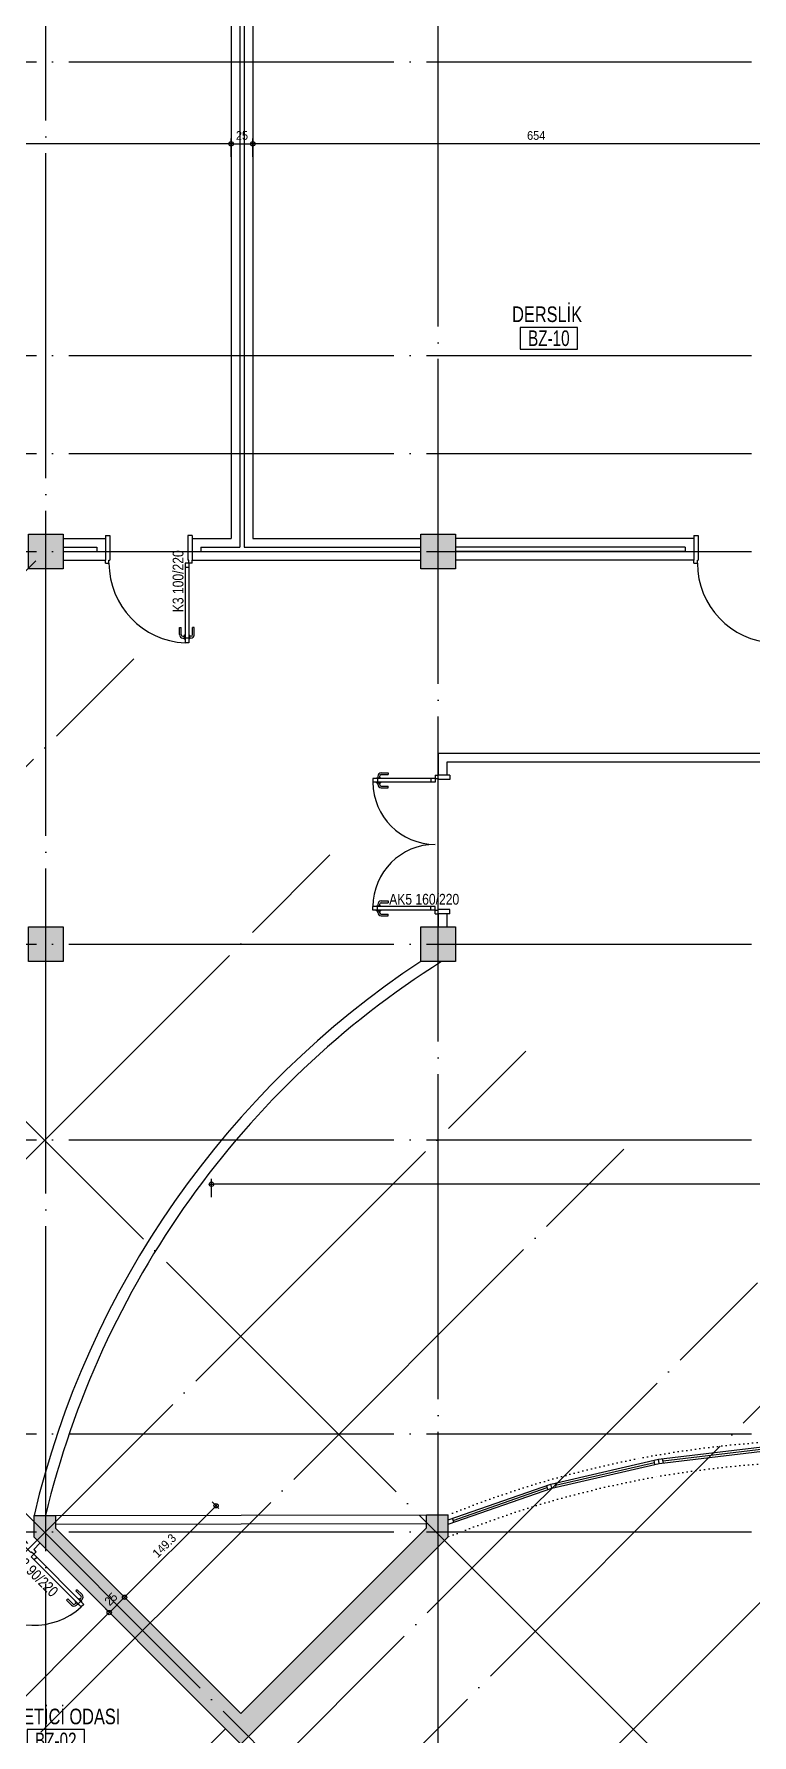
# Model space of a CAD drawing. Extents: x 460786 to 545292, y 30998 to 41694.
# Drawn here: x 488560 to 489388, y 38737 to 40699 of the extents above; entities that cross this region are included whole.
import ezdxf
from ezdxf.enums import TextEntityAlignment as Align

# ---------------------------------------------------------------- set-up
doc = ezdxf.new("R2010")
doc.units = 0
doc.header["$LTSCALE"] = 50
doc.header["$MEASUREMENT"] = 0
doc.header["$PDMODE"] = 35
doc.linetypes.add('DASHDOT', pattern=[5.5, 5, -0.25, 0, -0.25])
doc.linetypes.add('DASHED', pattern=[0.1, 0, -0.1])
doc.layers.get('0').update_dxf_attribs({"linetype": 'CONTINUOUS'})
doc.layers.get('Defpoints').update_dxf_attribs({"linetype": 'CONTINUOUS'})
for name, color, linetype in [('A-Aks Dikey', 12, 'DASHDOT'), ('A-Aks Yatay', 12, 'DASHDOT'), ('A-Betonarme', 6, 'CONTINUOUS'), ('A-Cam', 160, 'CONTINUOUS'), ('A-Dash', 9, 'DASHED'), ('A-Duvar', 7, 'CONTINUOUS'), ('A-Kapı', 2, 'CONTINUOUS'), ('A-mahal adi', 1, 'CONTINUOUS'), ('A-mahal no', 4, 'CONTINUOUS'), ('A-Olcu  IC Yatay', 8, 'CONTINUOUS'), ('A-Poz-Kapı', 4, 'CONTINUOUS'), ('A-Tarama 1', 9, 'CONTINUOUS')]:
    doc.layers.add(name, color=color, linetype=linetype)
doc.styles.get("Standard").update_dxf_attribs({"font": 'arial.ttf', "width": 0.9})
doc.dimstyles.new('EXIT', dxfattribs={"dimscale": 50, "dimtxt": 0.23, "dimasz": 0.03, "dimexe": 0.125, "dimexo": 0.5, "dimgap": 0.09, "dimtad": 1, "dimzin": 1, "dimdsep": 46, "dimtxsty": 'Standard', "dimblk": 'TICK', "dimcen": 0.2, "dimadec": 0, "dimazin": 0, "dimtfac": 1, "dimtix": 1, "dimtofl": 0, "dimtmove": 2, "dimatfit": 3, "dimldrblk": 'TICK', "dimfxl": 1, "dimtolj": 1, "dimtzin": 1, "dimarcsym": 0})

# ---------------------------------------------------------------- blocks, each defined once
blk = doc.blocks.new('kapı L 90p 10')
at = {"ltscale": 20}
for p, q in [((1.5, 79.9), (3.2, 79.9)), ((3.2, 81.4), (4, 81.4)), ((3.2, 81.4), (3.2, 76.4)), ((4, 85.4), (8.2, 85.4)), ((4, 3.5), (4, 85.4)), ((4, 80.2), (8.2, 80.2)), ((8.2, 3.5), (8.2, 85.4)), ((9, 81.4), (8.2, 81.4)), ((9, 81.4), (9, 76.4)), ((10.7, 79.9), (9, 79.9)), ((-2.5, 75.9), (-2.5, 67.9)), ((-2.5, 67.9), (-0.5, 67.9)), ((-0.5, 75.9), (-0.5, 67.9)), ((1.5, 77.9), (3.2, 77.9)), ((3.2, 76.4), (4, 76.4)), ((3.2, 76.4), (4, 76.4)), ((9, 76.4), (8.2, 76.4)), ((10.7, 77.9), (9, 77.9)), ((12.7, 75.9), (12.7, 67.9)), ((14.7, 67.9), (12.7, 67.9)), ((14.7, 75.9), (14.7, 67.9)), ((0, 3.5), (4, 3.5)), ((0, 3.5), (0, 0)), ((4, 8.7), (8.2, 8.7)), ((4, 3.5), (8.2, 3.5)), ((4, 3.5), (4, 0)), ((90, 3.5), (86, 3.5)), ((86, 3.5), (86, 0)), ((90, 3.5), (90, 0)), ((4, 0), (5, 0)), ((5, -13.5), (5, 0)), ((85, -13.5), (85, 0)), ((86, 0), (85, 0))]:
    blk.add_line(p, q, dxfattribs=at)
for p, q in [((0, -10), (0, -13.5)), ((0, -13.5), (5, -13.5)), ((90, -13.5), (85, -13.5)), ((90, -10), (90, -13.5))]:
    blk.add_line(p, q)
for centre, radius, start, end in [((1.5, 75.9), 4, 90, 180), ((10.7, 75.9), 4, 0, 90), ((1.5, 75.9), 2, 90, 180), ((10.7, 75.9), 2, 0, 90)]:
    blk.add_arc(centre, radius, start, end, dxfattribs=at)
blk.add_arc((4, 3.5), 82, 0, 87.0641)
at = {"layer": 'A-Poz-Kapı', "width": 0.8}
blk.add_attdef('POZNO', (25, -10), '', height=12.5, rotation=90, dxfattribs=at)
blk = doc.blocks.new('kapı L 100p 25')
at = {"ltscale": 20}
for p, q in [((-2.5, 85.9), (-2.5, 77.9)), ((-0.5, 85.9), (-0.5, 77.9)), ((1.5, 89.9), (3.2, 89.9)), ((1.5, 87.9), (3.2, 87.9)), ((3.2, 91.4), (4, 91.4)), ((3.2, 91.4), (3.2, 86.4)), ((3.2, 86.4), (4, 86.4)), ((3.2, 86.4), (4, 86.4)), ((4, 95.4), (8.2, 95.4)), ((4, 3.5), (4, 95.4)), ((4, 90.2), (8.2, 90.2)), ((8.2, 3.5), (8.2, 95.4)), ((9, 91.4), (8.2, 91.4)), ((9, 86.4), (8.2, 86.4)), ((9, 91.4), (9, 86.4)), ((10.7, 89.9), (9, 89.9)), ((10.7, 87.9), (9, 87.9)), ((12.7, 85.9), (12.7, 77.9)), ((14.7, 85.9), (14.7, 77.9)), ((-2.5, 77.9), (-0.5, 77.9)), ((14.7, 77.9), (12.7, 77.9)), ((0, 3.5), (4, 3.5)), ((0, 3.5), (0, 0)), ((4, 8.7), (8.2, 8.7)), ((4, 3.5), (8.2, 3.5)), ((4, 3.5), (4, 0)), ((100, 3.5), (96, 3.5)), ((96, 3.5), (96, 0)), ((100, 3.5), (100, 0)), ((4, 0), (5, 0)), ((5, -28.5), (5, 0)), ((95, -28.5), (95, 0)), ((96, 0), (95, 0)), ((0, -28.5), (0, -25)), ((0, -28.5), (5, -28.5)), ((100, -28.5), (95, -28.5)), ((100, -28.5), (100, -25))]:
    blk.add_line(p, q, dxfattribs=at)
for centre, radius, start, end in [((1.5, 85.9), 4, 90, 180), ((1.5, 85.9), 2, 90, 180), ((10.7, 85.9), 4, 0, 90), ((10.7, 85.9), 2, 0, 90)]:
    blk.add_arc(centre, radius, start, end, dxfattribs=at)
blk.add_arc((4, 3.5), 92, 0, 87.3834)
at = {"layer": 'A-Poz-Kapı', "width": 0.8}
blk.add_attdef('POZNO', (30.2, -13.5), '', height=12.5, rotation=90, dxfattribs=at)
blk = doc.blocks.new('kapı L 160p 10')
at = {"ltscale": 20}
for p, q in [((7.5, 65.8), (7.5, 57.8)), ((9.5, 65.8), (9.5, 57.8)), ((11.5, 69.8), (13.2, 69.8)), ((11.5, 67.8), (13.2, 67.8)), ((13.2, 71.3), (14, 71.3)), ((13.2, 71.3), (13.2, 66.3)), ((13.2, 66.3), (14, 66.3)), ((13.2, 66.3), (14, 66.3)), ((14, 75.3), (18.2, 75.3)), ((14, 3.5), (14, 75.3)), ((14, 70.1), (18.2, 70.1)), ((18.2, 3.5), (18.2, 75.3)), ((19, 71.3), (18.2, 71.3)), ((19, 66.3), (18.2, 66.3)), ((19, 71.3), (19, 66.3)), ((20.7, 69.8), (19, 69.8)), ((20.7, 67.8), (19, 67.8)), ((22.7, 65.8), (22.7, 57.8)), ((24.7, 65.8), (24.7, 57.8)), ((155.3, 65.8), (155.3, 57.8)), ((157.3, 65.8), (157.3, 57.8)), ((159.3, 69.8), (161, 69.8)), ((159.3, 67.8), (161, 67.8)), ((161, 71.3), (161.8, 71.3)), ((161, 71.3), (161, 66.3)), ((161, 66.3), (161.8, 66.3)), ((166, 75.3), (161.8, 75.3)), ((161.8, 3.5), (161.8, 75.3)), ((166, 70.1), (161.8, 70.1)), ((166, 3.5), (166, 75.3)), ((166.8, 71.3), (166, 71.3)), ((166.8, 66.3), (166, 66.3)), ((166.8, 66.3), (166, 66.3)), ((166.8, 71.3), (166.8, 66.3)), ((168.5, 69.8), (166.8, 69.8)), ((168.5, 67.8), (166.8, 67.8)), ((170.5, 65.8), (170.5, 57.8)), ((172.5, 65.8), (172.5, 57.8)), ((7.5, 57.8), (9.5, 57.8)), ((24.7, 57.8), (22.7, 57.8)), ((155.3, 57.8), (157.3, 57.8)), ((172.5, 57.8), (170.5, 57.8)), ((10, 3.5), (14, 3.5)), ((10, 3.5), (10, 0)), ((14, 8.7), (18.2, 8.7)), ((14, 3.5), (18.2, 3.5)), ((14, 3.5), (14, 0)), ((14, 0), (15, 0)), ((15, -13.5), (15, 0)), ((166, 8.7), (161.8, 8.7)), ((166, 3.5), (161.8, 3.5)), ((165, -13.5), (165, 0)), ((166, 0), (165, 0)), ((170, 3.5), (166, 3.5)), ((166, 3.5), (166, 0)), ((170, 3.5), (170, 0)), ((10, -13.5), (10, -10)), ((10, -13.5), (15, -13.5)), ((170, -13.5), (165, -13.5)), ((170, -13.5), (170, -10))]:
    blk.add_line(p, q, dxfattribs=at)
for centre, radius, start, end in [((11.5, 65.8), 4, 90, 180), ((11.5, 65.8), 2, 90, 180), ((20.7, 65.8), 4, 0, 90), ((20.7, 65.8), 2, 0, 90), ((159.3, 65.8), 4, 90, 180), ((159.3, 65.8), 2, 90, 180), ((168.5, 65.8), 4, 0, 90), ((168.5, 65.8), 2, 0, 90)]:
    blk.add_arc(centre, radius, start, end, dxfattribs=at)
for centre, start, end in [((18.2, 3.5), 0, 90), ((161.8, 3.5), 90, 180)]:
    blk.add_arc(centre, 71.8, start, end)
at = {"layer": 'A-Poz-Kapı', "width": 0.8}
blk.add_attdef('POZNO', (40, -10.2), '', height=12.5, rotation=90, dxfattribs=at)
blk = doc.blocks.new('mahal adı')
at = {"layer": 'A-mahal no'}
blk.add_lwpolyline([(-75.6, -73.4), (89.9, -73.4), (89.9, -10.9), (-75.6, -10.9)], close=True, dxfattribs=at)
at = {"layer": 'A-mahal adi', "width": 0.75}
for p in [(2.1, 88.8), (2.1, 27)]:
    blk.add_attdef('MAHALADI', text='', height=45, dxfattribs=at).set_placement(p, align=Align.MIDDLE_CENTER)
at = {"layer": 'A-mahal no', "width": 0.7}
blk.add_attdef('MAHALNO', text='', height=45, dxfattribs=at).set_placement((7.1, -42.1), align=Align.MIDDLE_CENTER)
blk = doc.blocks.new('TICK', base_point=(53.7, 38.1))
blk.add_line((55.4, 38.1), (52, 38.1))
blk.add_circle((53.7, 38.1), 1.67)
blk = doc.blocks.new('*D947')
at = {"layer": 'A-Olcu  IC Yatay', "color": 0, "lineweight": -2, "transparency": 16777216}
for p, q in [((488649.6, 38874.7), (488642, 38882.3)), ((488433.5, 38665), (488645.3, 38876.8)), ((488435.7, 38660.8), (488428.1, 38668.4))]:
    blk.add_line(p, q, dxfattribs=at)
at = {"layer": 'Defpoints', "color": 0, "transparency": 16777216}
for p in [(488646.4, 38877.9), (488667.2, 38857), (488453.3, 38643.1)]:
    blk.add_point(p, dxfattribs=at)
at = {"layer": 'A-Olcu  IC Yatay', "color": 0, "lineweight": -2, "transparency": 16777216, "xscale": 1.5, "yscale": 1.5, "zscale": 1.5}
for p, rotation in [((488646.4, 38877.9), 44.99999999848956), ((488432.5, 38664), 224.9999999984896)]:
    blk.add_blockref('TICK', p, dxfattribs=dict(at, rotation=rotation))
at = {"layer": 'A-Olcu  IC Yatay', "color": 0, "transparency": 16777216, "insert": (488532.6, 38777.7), "char_height": 10, "attachment_point": 5, "rotation": 45}
blk.add_mtext('\\A1;302.5', dxfattribs=at)
blk = doc.blocks.new('*D948')
at = {"layer": 'A-Olcu  IC Yatay', "color": 0, "lineweight": -2, "transparency": 16777216}
for p, q in [((488667.2, 38892.4), (488659.6, 38900)), ((488649.6, 38874.7), (488642, 38882.3)), ((488663, 38894.5), (488647.4, 38878.9))]:
    blk.add_line(p, q, dxfattribs=at)
at = {"layer": 'Defpoints', "color": 0, "transparency": 16777216}
for p in [(488646.4, 38877.9), (488684.9, 38874.7), (488667.2, 38857)]:
    blk.add_point(p, dxfattribs=at)
at = {"layer": 'A-Olcu  IC Yatay', "color": 0, "lineweight": -2, "transparency": 16777216, "xscale": 1.5, "yscale": 1.5, "zscale": 1.5}
for p, rotation in [((488664.1, 38895.5), 44.99999999840824), ((488646.4, 38877.9), 224.9999999984082)]:
    blk.add_blockref('TICK', p, dxfattribs=dict(at, rotation=rotation))
at = {"layer": 'A-Olcu  IC Yatay', "color": 0, "transparency": 16777216, "insert": (488648.4, 38893.5), "char_height": 10, "attachment_point": 5, "rotation": 45}
blk.add_mtext('\\A1;25', dxfattribs=at)
blk = doc.blocks.new('*D949')
at = {"layer": 'A-Olcu  IC Yatay', "color": 0, "lineweight": -2, "transparency": 16777216}
for p, q in [((488665.1, 38896.6), (488768.6, 39000)), ((488772.8, 38997.9), (488765.2, 39005.5)), ((488667.2, 38892.4), (488659.6, 38900))]:
    blk.add_line(p, q, dxfattribs=at)
at = {"layer": 'Defpoints', "color": 0, "transparency": 16777216}
for p in [(488769.6, 39001.1), (488790.5, 38980.2), (488684.9, 38874.7)]:
    blk.add_point(p, dxfattribs=at)
at = {"layer": 'A-Olcu  IC Yatay', "color": 0, "lineweight": -2, "transparency": 16777216, "xscale": 1.5, "yscale": 1.5, "zscale": 1.5}
for p, rotation in [((488769.6, 39001.1), 44.99999999828586), ((488664.1, 38895.5), 224.9999999982859)]:
    blk.add_blockref('TICK', p, dxfattribs=dict(at, rotation=rotation))
at = {"layer": 'A-Olcu  IC Yatay', "color": 0, "transparency": 16777216, "insert": (488710, 38955.1), "char_height": 10, "attachment_point": 5, "rotation": 45}
blk.add_mtext('\\A1;149.3', dxfattribs=at)
blk = doc.blocks.new('*D985')
at = {"layer": 'A-Olcu  IC Yatay', "color": 0, "lineweight": -2, "transparency": 16777216}
for p, q in [((488133.08016, 40557.46265), (488133.08016, 40578.71265)), ((488785.58016, 40572.46265), (488134.58016, 40572.46265)), ((488787.08016, 40557.46265), (488787.08016, 40578.71265))]:
    blk.add_line(p, q, dxfattribs=at)
at = {"layer": 'Defpoints', "color": 0, "transparency": 16777216}
for p in [(488133.08016, 40572.46265), (488133.08016, 40532.46265), (488787.08016, 40532.46265)]:
    blk.add_point(p, dxfattribs=at)
at = {"layer": 'A-Olcu  IC Yatay', "color": 0, "lineweight": -2, "transparency": 16777216, "xscale": 1.5, "yscale": 1.5, "zscale": 1.5}
for p, rotation in [((488133.08016, 40572.46265), 180.0000000000331), ((488787.08016, 40572.46265), 3.309352791802667e-11)]:
    blk.add_blockref('TICK', p, dxfattribs=dict(at, rotation=rotation))
at = {"layer": 'A-Olcu  IC Yatay', "color": 0, "transparency": 16777216, "insert": (488460.08016, 40582.06838), "char_height": 10, "attachment_point": 5}
blk.add_mtext('\\A1;654', dxfattribs=at)
blk = doc.blocks.new('*D987')
at = {"layer": 'A-Olcu  IC Yatay', "color": 0, "lineweight": -2, "transparency": 16777216}
for p, q in [((488787.08016, 40557.46265), (488787.08016, 40578.71265)), ((488788.58016, 40572.46265), (488810.58016, 40572.46265)), ((488812.08016, 40557.46265), (488812.08016, 40578.71265))]:
    blk.add_line(p, q, dxfattribs=at)
at = {"layer": 'Defpoints', "color": 0, "transparency": 16777216}
for p in [(488812.08016, 40572.46265), (488787.08016, 40532.46265), (488812.08016, 40532.46265)]:
    blk.add_point(p, dxfattribs=at)
at = {"layer": 'A-Olcu  IC Yatay', "color": 0, "lineweight": -2, "transparency": 16777216, "xscale": 1.5, "yscale": 1.5, "zscale": 1.5, "rotation": 180}
blk.add_blockref('TICK', (488787.08016, 40572.46265), dxfattribs=at)
at = {"layer": 'A-Olcu  IC Yatay', "color": 0, "lineweight": -2, "transparency": 16777216, "xscale": 1.5, "yscale": 1.5, "zscale": 1.5}
blk.add_blockref('TICK', (488812.08016, 40572.46265), dxfattribs=at)
at = {"layer": 'A-Olcu  IC Yatay', "color": 0, "transparency": 16777216, "insert": (488799.58016, 40582.06838), "char_height": 10, "attachment_point": 5}
blk.add_mtext('\\A1;25', dxfattribs=at)
blk = doc.blocks.new('*D988')
at = {"layer": 'A-Olcu  IC Yatay', "color": 0, "lineweight": -2, "transparency": 16777216}
for p, q in [((488812.08016, 40557.46265), (488812.08016, 40578.71265)), ((489464.58016, 40572.46265), (488813.58016, 40572.46265)), ((489466.08016, 40557.46265), (489466.08016, 40578.71265))]:
    blk.add_line(p, q, dxfattribs=at)
at = {"layer": 'Defpoints', "color": 0, "transparency": 16777216}
for p in [(488812.08016, 40572.46265), (488812.08016, 40532.46265), (489466.08016, 40532.46265)]:
    blk.add_point(p, dxfattribs=at)
at = {"layer": 'A-Olcu  IC Yatay', "color": 0, "lineweight": -2, "transparency": 16777216, "xscale": 1.5, "yscale": 1.5, "zscale": 1.5}
for p, rotation in [((488812.08016, 40572.46265), 180.0000000000331), ((489466.08016, 40572.46265), 3.309352791802667e-11)]:
    blk.add_blockref('TICK', p, dxfattribs=dict(at, rotation=rotation))
at = {"layer": 'A-Olcu  IC Yatay', "color": 0, "transparency": 16777216, "insert": (489139.08016, 40582.06838), "char_height": 10, "attachment_point": 5}
blk.add_mtext('\\A1;654', dxfattribs=at)
blk = doc.blocks.new('*D1017')
at = {"layer": 'A-Olcu  IC Yatay', "color": 0, "lineweight": -2, "transparency": 16777216}
for p, q in [((488764.4, 39357.1), (488764.4, 39378.3)), ((491306.6, 39372.1), (488765.9, 39372.1)), ((491308.1, 39357.1), (491308.1, 39378.3))]:
    blk.add_line(p, q, dxfattribs=at)
at = {"layer": 'Defpoints', "color": 0, "transparency": 16777216}
for p in [(488764.4, 39372.1), (488764.4, 39332.1), (491308.1, 39332.1)]:
    blk.add_point(p, dxfattribs=at)
at = {"layer": 'A-Olcu  IC Yatay', "color": 0, "lineweight": -2, "transparency": 16777216, "xscale": 1.5, "yscale": 1.5, "zscale": 1.5}
for p, rotation in [((488764.4, 39372.1), 180.0000000000329), ((491308.1, 39372.1), 3.293365580248064e-11)]:
    blk.add_blockref('TICK', p, dxfattribs=dict(at, rotation=rotation))
at = {"layer": 'A-Olcu  IC Yatay', "color": 0, "transparency": 16777216, "insert": (490036.2, 39381.7), "char_height": 10, "attachment_point": 5}
blk.add_mtext('\\A1;2543.7', dxfattribs=at)

msp = doc.modelspace()

# ---------------------------------------------------------------- hatches: boundary and pattern name
at = {"layer": 'A-Tarama 1'}
h = msp.add_hatch(dxfattribs=at)
h.set_pattern_fill('ANSI33', color=256, scale=30, angle=180, style=0)
h.set_pattern_definition([(225, (-3046.124, 1950.459), (5.30330086, -5.30330086), []), (225, (-3051.4276, 1950.459), (5.30330086, -5.30330086), [3.75, -1.875])])
h.paths.add_polyline_path([(487640.47, 38519.78), (487617.84, 38497.15), (487646.12, 38468.87), (487668.75, 38491.49)])
h.paths.add_polyline_path([(487666.63, 38545.94), (487644, 38523.31), (487672.29, 38495.03), (487694.91, 38517.66)])
h.paths.add_polyline_path([(487414.19, 38746.05), (487391.56, 38723.42), (487419.85, 38695.14), (487442.48, 38717.77)])
h.paths.add_polyline_path([(487468.64, 38743.93), (487440.35, 38772.21), (487417.73, 38749.59), (487446.01, 38721.3)])
h.paths.add_polyline_path([(487921.19, 38743.93), (487892.9, 38772.21), (487864.62, 38743.93), (487892.9, 38715.65)])
h.paths.add_polyline_path([(488147.46, 38517.66), (488119.18, 38545.94), (488090.89, 38517.66), (488105.03, 38503.51), (488119.18, 38489.37)])
h.paths.add_polyline_path([(487895.02, 38265.22), (487866.74, 38293.5), (487844.11, 38270.88), (487872.4, 38242.59)])
h.paths.add_polyline_path([(488124.83, 38099.05), (488096.55, 38070.76), (488124.83, 38042.48), (488153.12, 38070.76)])
h.paths.add_polyline_path([(488139.68, 38020.56), (488122.01, 38002.88), (488130.49, 37994.4), (488211.81, 37913.08), (488229.49, 37930.76)])
h.paths.add_polyline_path([(488394.24, 37766), (488376.56, 37748.32), (488447.27, 37677.61), (488464.95, 37695.29)])
h.paths.add_polyline_path([(488540.61, 37619.63), (488517.99, 37597), (488546.27, 37568.72), (488568.9, 37591.35)])
h.paths.add_polyline_path([(488820.53, 38295.53), (488797.9, 38318.16), (488769.62, 38289.87), (488797.9, 38261.59), (488826.19, 38289.87)])
h.paths.add_polyline_path([(488600.72, 38064.4), (488595.06, 38070.06), (488572.43, 38092.69), (488544.15, 38064.4), (488572.43, 38036.12)])
h.paths.add_polyline_path([(488374.44, 38290.68), (488346.16, 38318.96), (488317.87, 38290.68), (488346.16, 38262.39)])
h.paths.add_polyline_path([(488595.06, 38522.61), (488572.43, 38545.23), (488544.15, 38516.95), (488572.43, 38488.66), (488600.72, 38516.95)])
h.paths.add_polyline_path([(489053.72, 38517.4), (489025.43, 38545.69), (488997.15, 38517.4), (489025.43, 38489.12)])
h.paths.add_polyline_path([(489037.58, 38965.13), (489037.58, 38990.48), (489012.58, 38990.48), (489012.58, 38975.48), (488798.35, 38761.25), (488584.58, 38975.03), (488584.58, 38990.03), (488559.58, 38990.03), (488559.58, 38964.67), (488798.35, 38725.9)])
h.paths.add_polyline_path([(488373.74, 38743.93), (488345.45, 38772.21), (488317.17, 38743.93), (488345.45, 38715.65)])
h.paths.add_polyline_path([(488147.46, 38970.2), (488119.18, 38998.49), (488090.89, 38970.2), (488119.18, 38941.92)])
h.paths.add_polyline_path([(487694.91, 38970.2), (487666.63, 38998.49), (487638.34, 38970.2), (487666.63, 38941.92)])
h.paths.add_polyline_path([(487892.9, 39224.76), (487864.62, 39196.48), (487892.9, 39168.19), (487921.19, 39196.48)])
h.paths.add_polyline_path([(487910.93, 39648.67), (488128.37, 39866.11), (488110.69, 39883.79), (487875.58, 39648.67), (488119.53, 39404.72), (488137.21, 39422.4)])
h.paths.add_polyline_path([(487720.02, 39910.3), (487702.34, 39927.98), (487666.98, 39892.63), (487631.63, 39927.98), (487613.95, 39910.3), (487666.98, 39857.27)])
h.paths.add_polyline_path([(487021.75, 40097.33), (486993.46, 40125.62), (486965.18, 40097.33), (486993.46, 40069.05)])
h.paths.add_polyline_path([(486767.19, 39899.34), (486738.9, 39871.06), (486767.19, 39842.77), (486795.47, 39871.06)])
h.paths.add_polyline_path([(486514.04, 39646.2), (486491.42, 39623.57), (486519.7, 39595.29), (486542.33, 39617.91)])
h.paths.add_polyline_path([(486540.21, 39672.36), (486517.58, 39649.73), (486545.86, 39621.45), (486568.49, 39644.08)])
h.paths.add_polyline_path([(487266.76, 40292.85), (487231.4, 40328.2), (487267.11, 40363.91), (487249.44, 40381.59), (487196.05, 40328.2), (487249.08, 40275.17)])
h.paths.add_polyline_path([(488133.08, 40226.23), (488000.88, 40226.23), (487983.2, 40208.56), (488000.88, 40190.88), (488011.24, 40201.23), (488108.08, 40201.23), (488108.08, 40092.2), (488133.08, 40092.2)])
h.paths.add_polyline_path([(488593.08, 40122.2), (488553.08, 40122.2), (488553.08, 40082.2), (488593.08, 40082.2)])
h.paths.add_polyline_path([(489046.08, 40122.2), (489006.08, 40122.2), (489006.08, 40082.2), (489046.08, 40082.2)])
h.paths.add_polyline_path([(489046.08, 39669.2), (489006.08, 39669.2), (489006.08, 39629.2), (489046.08, 39629.2)])
h.paths.add_polyline_path([(488593.08, 39669.2), (488553.08, 39669.2), (488553.08, 39629.2), (488593.08, 39629.2)])

# ---------------------------------------------------------------- linework, layer by layer
at = {"layer": 'A-Aks Dikey', "ltscale": 1.5}
for p, q in [((488573.08, 38536.28), (488573.08, 41299.23)), ((489026.08, 37886.28), (489026.08, 41299.23)), ((486961.81, 41032.66), (489773.91, 38220.57)), ((486735.54, 40806.39), (489547.63, 37994.3))]:
    msp.add_line(p, q, dxfattribs=at)
at = {"layer": 'A-Aks Yatay', "ltscale": 1.5}
for p, q in [((486949.49, 40667.2), (494804.32, 40667.2)), ((486949.49, 40328.2), (494804.32, 40328.2)), ((486949.49, 40215.2), (494804.32, 40215.2)), ((486949.49, 40102.2), (494804.32, 40102.2)), ((487013.49, 38543.34), (488561.53, 40091.38)), ((487126.63, 38430.21), (488674.66, 39978.24)), ((487352.9, 38203.93), (488900.94, 39751.96)), ((486949.49, 39649.2), (494804.32, 39649.2)), ((487579.18, 37977.66), (489127.21, 39525.69)), ((486949.49, 39423.2), (494804.32, 39423.2)), ((487692.32, 37864.52), (489240.35, 39412.55)), ((487846.47, 37710.37), (489394.5, 39258.4)), ((487919.3, 37637.54), (489467.33, 39185.57)), ((486949.49, 39084.2), (494804.32, 39084.2)), ((488032.43, 37524.4), (489580.47, 39072.43)), ((486949.49, 38971.2), (494804.32, 38971.2))]:
    msp.add_line(p, q, dxfattribs=at)
at = {"layer": 'A-Betonarme'}
for p, q in [((488559.58, 38964.67), (488559.58, 38990.03)), ((488559.58, 38990.03), (488584.58, 38990.03)), ((488584.58, 38975.03), (488584.58, 38990.03)), ((489012.58, 38975.48), (489012.58, 38990.48)), ((489012.58, 38990.48), (489037.58, 38990.48)), ((489037.58, 38965.13), (489037.58, 38990.48)), ((488559.58, 38964.67), (488798.35, 38725.9)), ((488584.58, 38975.03), (488798.35, 38761.25)), ((488798.35, 38761.25), (489012.58, 38975.48)), ((488798.35, 38725.9), (489037.58, 38965.13))]:
    msp.add_line(p, q, dxfattribs=at)
for points in [[(488553.08, 40122.2), (488593.08, 40122.2), (488593.08, 40082.2), (488553.08, 40082.2)], [(489006.08, 40122.2), (489046.08, 40122.2), (489046.08, 40082.2), (489006.08, 40082.2)], [(488553.08, 39669.2), (488593.08, 39669.2), (488593.08, 39629.2), (488553.08, 39629.2)], [(489006.08, 39669.2), (489046.08, 39669.2), (489046.08, 39629.2), (489006.08, 39629.2)]]:
    msp.add_lwpolyline(points, close=True, dxfattribs=at)
at = {"layer": 'A-Cam'}
for p, q in [((489280.07, 39054.76), (489406.53, 39069.8)), ((489280.92, 39049.83), (489406.85, 39064.8)), ((489285.47, 39052.89), (489401.72, 39066.71)), ((489155.97, 39026.15), (489280.07, 39054.76)), ((489157.35, 39021.34), (489280.92, 39049.83)), ((489161.54, 39024.87), (489275.62, 39051.17)), ((489276.05, 39048.7), (489275.19, 39053.64)), ((489280.92, 39049.83), (489280.07, 39054.76)), ((489285.9, 39050.42), (489285.04, 39055.35)), ((489037.58, 38984.98), (489155.97, 39026.15)), ((489037.58, 38979.68), (489157.35, 39021.34)), ((489043.12, 38984.26), (489151.93, 39022.1)), ((489152.62, 39019.7), (489151.24, 39024.51)), ((489157.35, 39021.34), (489155.97, 39026.15)), ((489162.23, 39022.47), (489160.84, 39027.28)), ((489042.3, 38986.62), (489043.94, 38981.9))]:
    msp.add_line(p, q, dxfattribs=at)
at = {"layer": 'A-Dash'}
for centre, radius, start, end in [((489482.15, 37894.58), 1182.64, 69.07212, 112.08073), ((489480.18, 37883.84), 1168.36, 68.70033, 112.26053)]:
    msp.add_arc(centre, radius, start, end, dxfattribs=at)
at = {"layer": 'A-Duvar'}
for p, q in [((488797.08, 40784.23), (488797.08, 40107.2)), ((488802.08, 40784.23), (488802.08, 40107.2)), ((488787.08, 40774.23), (488787.08, 40117.2)), ((488812.08, 40774.23), (488812.08, 40117.2)), ((488593.08, 40117.2), (488642.08, 40117.2)), ((488642.08, 40117.2), (488642.08, 40092.2)), ((488742.08, 40117.2), (488742.08, 40092.2)), ((488742.08, 40117.2), (488787.08, 40117.2)), ((488812.08, 40117.2), (489006.08, 40117.2)), ((489321.08, 40117.2), (489046.08, 40117.2)), ((489321.08, 40117.2), (489321.08, 40092.2)), ((488593.08, 40107.2), (488632.08, 40107.2)), ((488593.08, 40102.2), (488632.08, 40102.2)), ((488632.08, 40107.2), (488632.08, 40102.2)), ((488752.08, 40107.2), (488752.08, 40102.2)), ((488752.08, 40107.2), (488797.08, 40107.2)), ((488752.08, 40102.2), (489006.08, 40102.2)), ((488802.08, 40107.2), (489006.08, 40107.2)), ((489311.08, 40107.2), (489046.08, 40107.2)), ((489311.08, 40102.2), (489046.08, 40102.2)), ((489311.08, 40107.2), (489311.08, 40102.2)), ((488593.08, 40092.2), (488642.08, 40092.2)), ((488742.08, 40092.2), (489006.08, 40092.2)), ((489321.08, 40092.2), (489046.08, 40092.2)), ((489698.08, 39869.23), (489026.08, 39869.23)), ((489026.08, 39869.23), (489026.08, 39844.2)), ((489036.08, 39844.2), (489026.08, 39844.2)), ((489036.08, 39859.23), (489036.08, 39844.2)), ((489479.08, 39859.23), (489036.08, 39859.23)), ((489036.08, 39684.2), (489026.08, 39684.2)), ((489026.08, 39684.2), (489026.08, 39669.2)), ((489036.08, 39684.2), (489036.08, 39669.2)), ((488584.58, 38990.05), (489012.58, 38990.46)), ((488584.58, 38980.05), (489012.58, 38980.46)), ((488559.35, 38950.76), (488566.42, 38957.83)), ((488724.99, 38687.89), (488780.68, 38743.58))]:
    msp.add_line(p, q, dxfattribs=at)
for radius, start, end in [(1057.79, 123.4376, 166.68922), (1044.79, 122.34202, 166.52049)]:
    msp.add_arc((489588.95, 38746.49), radius, start, end, dxfattribs=at)

# ---------------------------------------------------------------- block references
ref = msp.add_blockref('mahal adı', (489150.87, 40365.1), dxfattribs=dict(xscale=0.4, yscale=0.4, zscale=0.4))
ref.add_attrib('MAHALNO', 'BZ-10', dxfattribs={"layer": 'A-mahal no', "height": 18, "width": 0.7}).set_placement((489153.71, 40348.25), align=Align.MIDDLE_CENTER)
ref.add_attrib('MAHALADI', 'DERSLİK', dxfattribs={"layer": 'A-mahal adi', "height": 18, "width": 0.75}).set_placement((489151.7, 40375.91), align=Align.MIDDLE_CENTER)
ref = msp.add_blockref('mahal adı', (488581.83, 38747.17), dxfattribs=dict(xscale=0.4, yscale=0.4, zscale=0.4))
ref.add_attrib('MAHALNO', 'BZ-02', dxfattribs={"layer": 'A-mahal no', "height": 18, "width": 0.7}).set_placement((488584.68, 38730.31), align=Align.MIDDLE_CENTER)
ref.add_attrib('MAHALADI', 'YÖNETİCİ ODASI', dxfattribs={"layer": 'A-mahal adi', "height": 18, "width": 0.75}).set_placement((488582.66, 38757.98), align=Align.MIDDLE_CENTER)
at = {"layer": 'A-Kapı'}
ref = msp.add_blockref('kapı L 100p 25', (488742.08, 40092.2), dxfattribs=dict(at, rotation=180))
ref.add_attrib('POZNO', 'K3 100/220', (488732.06, 40032.06), dxfattribs={"layer": 'A-Poz-Kapı', "height": 12.5, "rotation": 270, "text_generation_flag": 6, "width": 0.8})
ref = msp.add_blockref('kapı L 100p 25', (489421.08, 40092.2), dxfattribs=dict(at, rotation=180))
ref.add_attrib('POZNO', 'K3 100/220', (489411.06, 40032.06), dxfattribs={"layer": 'A-Poz-Kapı', "height": 12.5, "rotation": 270, "text_generation_flag": 6, "width": 0.8})
ref = msp.add_blockref('kapı L 160p 10', (489026.08, 39674.2), dxfattribs=dict(at, rotation=90))
ref.add_attrib('POZNO', 'AK5 160/220', (488969.47, 39694.64), dxfattribs={"layer": 'A-Poz-Kapı', "height": 12.5, "width": 0.8})
at = {"layer": 'A-Kapı', "rotation": 225.0000000001285}
msp.add_blockref('kapı L 90p 10', (488559.58, 38950.53), dxfattribs=at).add_auto_attribs({'POZNO': 'K2 90/220'})

# ---------------------------------------------------------------- dimensions: what is measured, and where the dimension line sits
at = {"layer": 'A-Olcu  IC Yatay'}
for p1, p2, distance, picture, middle in [((488787.08, 40532.46), (488133.08, 40532.46), -40, '*D985', (488460.08, 40582.07)), ((488787.08, 40532.46), (488812.08, 40532.46), 40, '*D987', (488799.58, 40582.07)), ((489466.08, 40532.46), (488812.08, 40532.46), -40, '*D988', (489139.08, 40582.07)), ((491308.08, 39332.08), (488764.4, 39332.08), -40, '*D1017', (490036.24, 39381.69)), ((488684.91, 38874.7), (488790.46, 38980.25), 29.48, '*D949', (488710.04, 38955.11)), ((488684.91, 38874.7), (488667.23, 38857.02), -29.48, '*D948', (488648.43, 38893.5)), ((488453.33, 38643.12), (488667.23, 38857.02), 29.48, '*D947', (488532.64, 38777.71))]:
    dim = msp.add_aligned_dim(p1=p1, p2=p2, distance=distance, dimstyle='EXIT', override={"dimtxt": 0.2, "dimdec": 1, "dimzin": 9, "dimtdec": 1}, dxfattribs=at)
    dim.commit()
    dim.dimension.update_dxf_attribs({"geometry": picture, "text_midpoint": middle})

doc.saveas('drawing.dxf')
